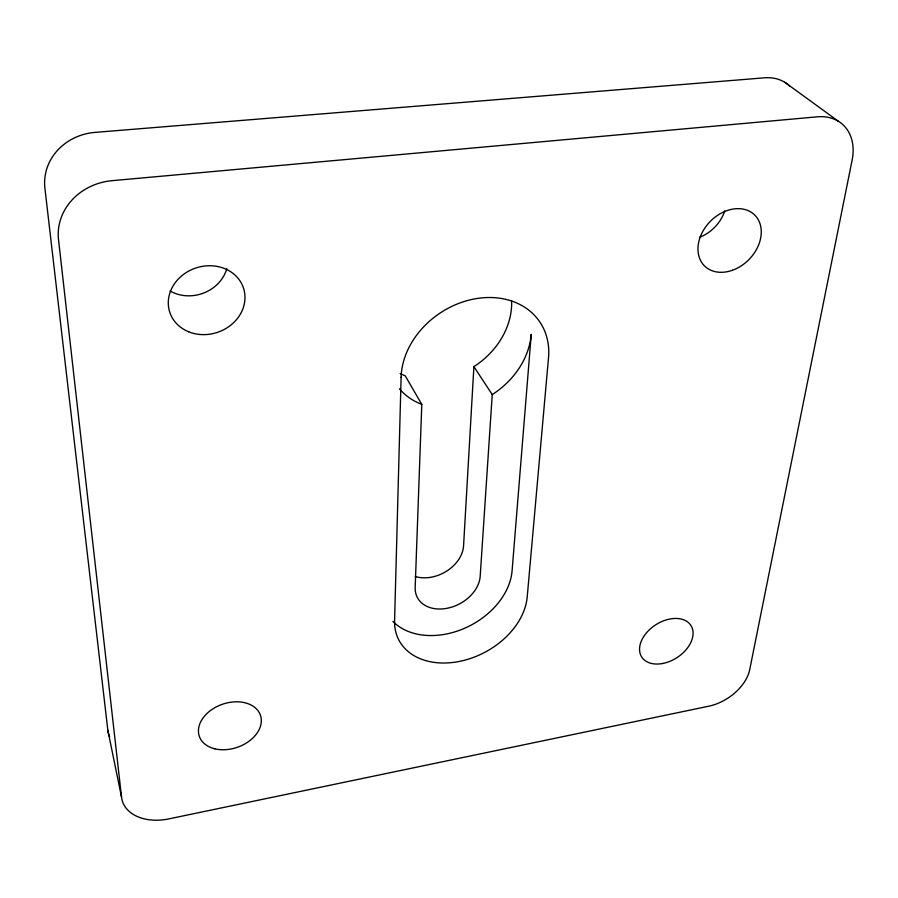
<?xml version="1.0" encoding="UTF-8"?>
<svg xmlns="http://www.w3.org/2000/svg" width="898" height="898" viewBox="0 0 898 898"><rect width="100%" height="100%" fill="white"/><g stroke="black" fill="none" stroke-linecap="round" stroke-linejoin="round"><path stroke-width="1.35" d="M400.149 373.534A74.074 61.558 -34.1 0 0 405.189 375.779L421.791 404.381L415.179 587.606A34.27 25.223 -27.6 0 0 446.328 608.429A34.27 25.223 -27.6 0 0 480.194 576.28L492.239 394.592A76.263 62.366 -33.9 0 0 531.246 334.281L512.096 570.735A68.551 50.468 -27.6 0 1 463.896 628.566A68.551 50.468 -27.6 0 1 392.954 621.45M511.602 300.583A74.074 61.558 -34.1 0 1 473.897 366.631L463.57 545.793A33.383 25.043 -27.5 0 1 415.246 576.505M784.773 82.268L838.339 121.241M473.897 366.631L492.239 394.592M789.724 86.085A49.267 37.839 -50.9 0 0 764.524 77.812L94.941 132.399A54.531 50.041 -4.1 0 0 44.9 188.176L107.839 730.276L121.533 797.11A45.472 31.082 -17.2 0 0 168.959 818.864L708.724 706.21A39.905 25.773 -33.1 0 0 749.718 669.627L852.157 159.956A52.017 38.749 -49.5 0 0 817.326 116.819L111.969 180.689A57.887 52.129 -8.3 0 0 58.516 239.542L121.533 797.11M109.635 736.775A43.317 30.723 -16.3 0 1 107.839 730.276M724.731 210.907A34.393 26.738 -46.5 0 1 699.463 237.308M226.779 268.715A37.188 33.147 -16.8 0 1 170.115 291.031M421.791 404.381A76.263 62.366 -33.9 0 1 399.374 388.778M401.103 377.306L394.581 620.844A70.1 50.737 -27.7 0 0 457.823 661.714A70.1 50.737 -27.7 0 0 527.205 597.002L548.521 357.662A78.182 63.017 -33.7 0 0 478.836 298.226A78.182 63.017 -33.7 0 0 401.103 377.306M662.477 663.521A29.23 19.554 -32.7 0 0 691.168 625.872A29.23 19.554 -32.7 0 0 645.28 634.325A29.23 19.554 -32.7 0 0 662.477 663.521M732.442 270.264A35.74 27.165 -45.6 0 0 755.499 215.857A35.74 27.165 -45.6 0 0 700.889 235.321A35.74 27.165 -45.6 0 0 732.442 270.264M188.614 331.777A38.794 33.956 -18.1 0 0 244.963 296.284A38.794 33.956 -18.1 0 0 186.324 272.487A38.794 33.956 -18.1 0 0 188.614 331.777M214.948 748.842A32.328 22.787 -19 0 0 261.318 719.971A32.328 22.787 -19 0 0 213.387 708.544A32.328 22.787 -19 0 0 214.948 748.842"/></g></svg>
